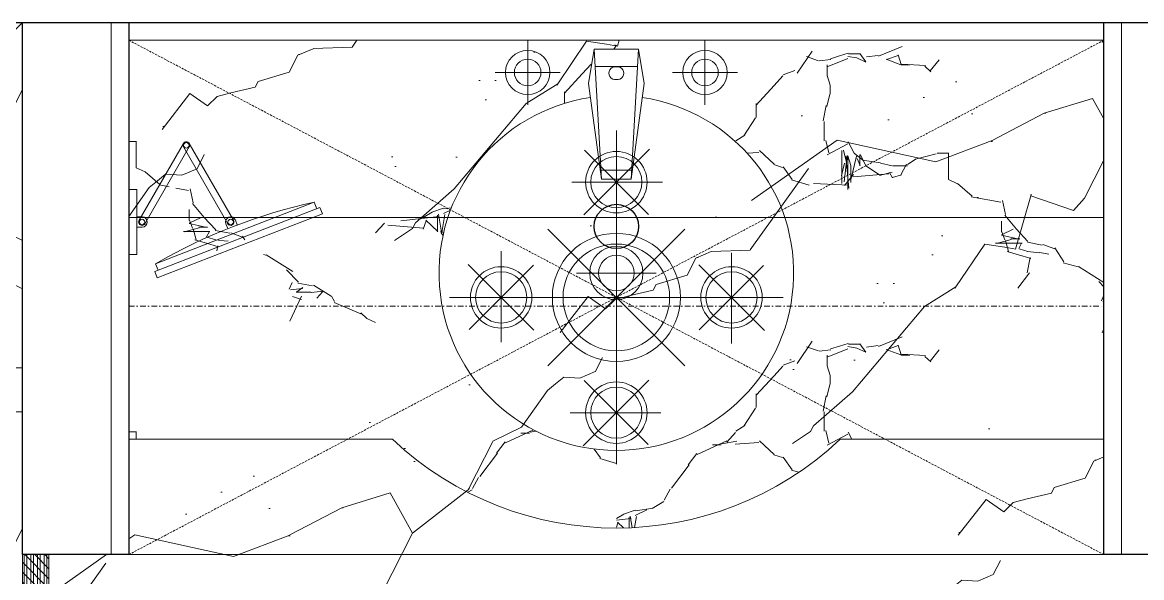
# Model space of a CAD drawing. Header units: millimetres. Extents: x 3162 to 221128, y -144913 to 11496.
# Drawn here: x 19146 to 20409, y -30522 to -29896 of the extents above; entities that cross this region are included whole.
import ezdxf

# ---------------------------------------------------------------- set-up
doc = ezdxf.new("R2010")
doc.units = ezdxf.units.MM
doc.header["$LTSCALE"] = 10
doc.linetypes.add('DASHDOT2', pattern=[12.7, 6.35, -3.175, 0, -3.175])
doc.linetypes.add('DASHED2', pattern=[0.375, 0.25, -0.125])
for name, color, linetype, lineweight in [('FC-Material【地坪分割线】', 138, 'Continuous', 0), ('FF-Complete【墙体完成线】', 6, 'Continuous', 0), ('FF-FIXT【洁具】', 31, 'Continuous', 0), ('RC-Lamplight【灯带】', 205, 'DASHDOT2', 0), ('RC-Lamps【天花灯具】', 2, 'Continuous', 0), ('RC-Modelling【天花造型】', 30, 'Continuous', 0)]:
    doc.layers.add(name, color=color, linetype=linetype, lineweight=lineweight)
for name, color, linetype in [('SYMBOL【符号】', 136, 'Continuous'), ('WALL_NEW【新建墙体】', 4, 'Continuous'), ('WALL【墙体】', 7, 'Continuous')]:
    doc.layers.add(name, color=color, linetype=linetype)

# ---------------------------------------------------------------- blocks, each defined once
blk = doc.blocks.new('洗手台40')
at = {"color": 8}
for p, q in [((194.8, 336.5), (194.8, 263.5)), ((231.3, 300), (158.3, 300)), ((-31.3, 245.1), (-31.3, 154.9)), ((182.2, 231.4), (74.6, 216.7)), ((221.1, 225), (182.2, 231.4)), ((221.1, 225), (74.6, 216.7)), ((74.6, 216.7), (74.6, 200)), ((84.7, 217.2), (84.7, 200)), ((201.4, 223.9), (201.4, 200)), ((221.1, 225), (221.1, 200)), ((13.8, 200), (-76.3, 200)), ((74.6, 183.3), (74.6, 200)), ((84.7, 182.8), (84.7, 200)), ((201.4, 176.1), (201.4, 200)), ((221.1, 175), (221.1, 200)), ((221.1, 175), (74.6, 183.3)), ((182.2, 168.6), (74.6, 183.3)), ((221.1, 175), (182.2, 168.6)), ((194.8, 136.5), (194.8, 63.5)), ((231.3, 100), (158.3, 100))]:
    blk.add_line(p, q, dxfattribs=at)
for centre, radius in [((194.8, 300), 25), ((194.8, 300), 15), ((-31.3, 200), 30), ((-31.3, 200), 20), ((194.8, 100), 25), ((194.8, 100), 15)]:
    blk.add_circle(centre, radius, dxfattribs=at)
blk.add_arc((-31.3, 200), 200, 8.4238, 351.5762)
for centre, start, end in [((194, 201.2), 350.5252, 189.4748), ((194, 198.8), 170.5252, 9.4748)]:
    blk.add_arc(centre, 7.19, start, end, dxfattribs=at)
blk = doc.blocks.new('刮须镜平面')
at = {"color": 0, "ltscale": 0.4}
for p, q in [((-118.2, 1.9), (-68.3, 88.4)), ((-11.7, 1.9), (-61.6, 88.4)), ((-61.6, 84.6), (-111.6, -1.9)), ((-68.3, 84.6), (-18.3, -1.9)), ((-9.2, 36.5), (0, 36.5)), ((-9.2, -36.5), (-9.2, 36.5)), ((0, 36.5), (0, -36.5)), ((-218.4, 9.3), (-215.7, 16.4)), ((-215.7, 16.4), (-29.4, -55.8)), ((-212.1, 15), (-209.3, 22.2)), ((-209.3, 22.2), (-30.2, -47.3)), ((-32.2, -63), (-218.4, 9.3)), ((-122.3, -3.3), (-120.3, 2.1)), ((-9.2, 5.8), (-15, 5.8)), ((-111.6, -7.5), (-109.5, -2.1)), ((-9.2, -5.8), (-15, -5.8)), ((0, -36.5), (-9.2, -36.5)), ((-33, -54.4), (-30.2, -47.3)), ((-29.4, -55.8), (-32.2, -63))]:
    blk.add_line(p, q, dxfattribs=at)
for centre in [(-64.9, 86.5), (-114.9, 0), (-15, 0)]:
    blk.add_circle(centre, 3.07, dxfattribs=at)
for centre, radius, start, end in [((-64.9, 86.5), 3.84, 30, 210), ((-64.9, 86.5), 3.84, 330, 150), ((-335.4, -568.2), 603.7, 59.6373, 77.9472), ((-114.9, 0), 5.76, 338.7922, 158.7922), ((-114.9, 0), 3.84, 150, 330), ((-15, 0), 5.76, 90, 270), ((-15, 0), 3.84, 210, 30)]:
    blk.add_arc(centre, radius, start, end, dxfattribs=at)
blk = doc.blocks.new('大吊灯')
at = {"color": 8}
for p, q in [((0, 376.2), (0, -376.2)), ((74.5, 334.4), (-73.6, 186.3)), ((72.9, 187), (-72, 331.9)), ((104.1, 259.9), (-100.7, 259.9)), ((154.2, -154.2), (-154.2, 154.2)), ((154.2, 154.2), (-154.2, -154.2)), ((-259.9, 104.1), (-259.9, -100.7)), ((259.9, -104.1), (259.9, 100.7)), ((-334.4, 74.5), (-186.3, -73.6)), ((-187, 72.9), (-331.9, -72)), ((334.4, -74.5), (186.3, 73.6)), ((187, -72.9), (331.9, 72)), ((-376.2, 0), (376.2, 0)), ((-74.5, -334.4), (73.6, -186.3)), ((-72.9, -187), (72, -331.9)), ((-104.1, -259.9), (100.7, -259.9))]:
    blk.add_line(p, q, dxfattribs=at)
for centre, major_axis, start_param, end_param in [((0, 259.9), (0, 69.3), -1.570342718129233, 4.712842589050354), ((0, 0), (0, 144.4), 4.712226, 10.995411), ((-259.9, 0), (0, 69.3), 4.712260247178278, 10.99544555435786), ((259.9, 0), (0, 69.3), 4.711943, 10.995128), ((0, -259.9), (0, 69.3), -1.570342718129233, 4.712842589050354)]:
    blk.add_ellipse(centre, major_axis=major_axis, ratio=1, start_param=start_param, end_param=end_param)
for centre, major_axis, start_param, end_param in [((0, 259.9), (0.1, 57.8), -1.569728, 4.713457), ((0, 0), (0, 120.3), -1.570528, 4.712657), ((-259.9, 0), (0, 57.8), 4.711804, 10.994989), ((259.9, 0), (0, 57.8), 4.712315, 10.9955), ((0, -259.9), (0.1, 57.8), -1.569728, 4.713457)]:
    blk.add_ellipse(centre, major_axis=major_axis, ratio=1, start_param=start_param, end_param=end_param, dxfattribs=at)

msp = doc.modelspace()

# ---------------------------------------------------------------- hatches: boundary and pattern name
at = {"layer": 'FC-Material【地坪分割线】'}
h = msp.add_hatch(dxfattribs=at)
h.set_pattern_fill('墙纸2', color=8, scale=123.7437, pattern_type=2)
h.set_pattern_definition([(0, (-365988.53, 61730.3), (494.9748, 494.9748), [123.7437, -371.2311]), (0, (-365988.53, 61779.8), (494.9748, 494.9748), [123.7437, -371.2311]), (90, (-365691.55, 61829.3), (-494.9748, 494.9748), [123.7437, -371.2311]), (90, (-365642.05, 61829.3), (-494.9748, 494.9748), [123.7437, -371.2311]), (45, (-365617.3, 61779.8), (5e-14, 494.97565), [123.7437, -576.2556]), (45, (-365582.65, 61745.15), (5e-14, 494.97565), [123.7437, -576.2556]), (135, (-365741.04, 62002.54), (-494.97565, 5e-14), [123.7437, -576.2556]), (135, (-365706.4, 62037.2), (-494.97565, 5e-14), [123.7437, -576.2556]), (26.56505, (-365617.3, 62002.54), (494.9748, 0.00088), [123.7437, -983.0536]), (26.56505, (-365597.5, 61958), (494.9748, 0.00088), [123.7437, -983.0536]), (26.56505, (-365815.3, 62200.53), (494.9748, 0.00088), [123.7437, -983.0536]), (26.56505, (-365795.5, 62155.98), (494.9748, 0.00088), [123.7437, -983.0536]), (63.43495, (-365864.79, 61854.05), (0.00088, 494.9748), [123.7437, -983.0536]), (63.43495, (-365820.24, 61829.3), (0.00088, 494.9748), [123.7437, -983.0536]), (63.43495, (-365919.23, 62027.29), (0.00088, 494.9748), [123.7437, -983.0536]), (63.43495, (-365963.78, 62052.04), (0.00088, 494.9748), [123.7437, -983.0536]), (116.56505, (-365548, 62071.84), (-0.00088, 494.9748), [123.7437, -983.0536]), (116.56505, (-365592.55, 62052.04), (-0.00088, 494.9748), [123.7437, -983.0536]), (153.43495, (-365914.28, 61854.05), (-494.9748, 0.00089), [123.7437, -983.0536]), (153.43495, (-365894.49, 61898.6), (-494.9748, 0.00089), [123.7437, -983.0536])])
h.paths.add_polyline_path([(19146.2, -33645.8), (19146.2, -33305.7), (19146.2, -32105.7), (19146.2, -31645.7), (19146.2, -30495.8), (19146.2, -29895.8), (14946.2, -29895.8), (14946.2, -33645.8)])
h = msp.add_hatch(dxfattribs=at)
h.set_pattern_fill('大理石', color=8, scale=80, angle=333, style=0, pattern_type=2)
h.set_pattern_definition([(14.987, (19576.58, -31785.07), (1241.3514, 215.9785), [16.144, -3374.17]), (41.1986, (19351.3, -31698.57), (1135.501, 1118.3906), [58.16, -4013.025]), (33.9454, (19327.53, -31718.78), (792.284, 444.7898), [24.71, -5164.29]), (63, (19348.03, -31705), (449.07, -228.81), [7.2, -748.8]), (44.565, (19565.77, -31795.72), (343.217, 673.6), [15.18, -1578.61]), (144.4692, (19565.77, -31795.72), (-449.0673, 228.8112), [24.27, -5072.116]), (52.2157, (19514.58, -31822.17), (1821.9346, 2465.5925), [51.306, -5335.84]), (35.133, (19281.312, -31444.726), (3512.35322, 2452.75984), [118.095, -24681.828]), (333, (19338.1, -31349.26), (343.22, 673.6), [0, -504]), (37.9831, (19691.323, -31374.85), (1927.785, 1563.18036), [79.454, -8263.23]), (54.4391, (19728.882, -31729.34), (3987.08591, 5604.78592), [112.857, -23587.202]), (55.875, (19511.88, -31542.004), (2165.15134, 3139.19346), [58.048, -12132.085]), (49.7595, (19395.06, -31660.258), (1478.71774, 1791.99157), [125.743, -13077.228]), (333, (19325.2, -31624.26), (343.22, 673.6), [0, -504]), (333, (19328.8, -31635.15), (343.22, 673.6), [0, -504]), (333, (19397.64, -31624.8), (343.22, 673.6), [0, -504]), (333, (19423.6, -31538.16), (343.22, 673.6), [0, -504]), (32.0362, (19476.29, -31564.274), (792.2841, 444.78976), [41.983, -8774.416]), (333, (19511.2, -31543.2), (343.22, 673.6), [0, -504]), (333, (19441.7, -31538.3), (343.22, 673.6), [0, -504]), (333, (19485.4, -31506.1), (343.22, 673.6), [0, -504]), (333, (19430.7, -31559.9), (343.22, 673.6), [0, -504]), (23.1944, (19667.63, -31738.53), (792.284, 444.7897), [18.745, -3917.62]), (63, (19657.83, -31757.8), (449.07, -228.81), [21.6, -734.4]), (16.6678, (19622.86, -31768.25), (2033.6355, 660.7682), [36.497, -7627.784]), (63, (19619.6, -31774.66), (449.07, -228.81), [7.2, -748.8]), (12.8056, (19592.176, -31780.895), (1241.3514, 215.9785), [28.117, -5876.43]), (333, (19549.2, -31702), (343.22, 673.6), [0, -504]), (333, (19669.3, -31737.6), (343.22, 673.6), [0, -504]), (333, (19669.3, -31737.6), (343.22, 673.6), [0, -504]), (2.3578, (19684.86, -31731.15), (1690.4187, -12.8327), [44.06, -4582.047]), (333, (19690.5, -31692.3), (343.22, 673.6), [0, -504]), (119.31, (19691.32, -31374.85), (-554.9178, 1131.2233), [51.92, -5399.674]), (341.1301, (19596.377, -31439.604), (4833.88966, -1614.51117), [50.912, -10640.542]), (20.8624, (19489.334, -31401.224), (2825.9196, 1105.55794), [67.967, -14205.113]), (347.6209, (19377.892, -31376.765), (3037.62054, -699.2663), [114.095, -11865.847]), (333, (19435.84, -31353.65), (343.22, 673.6), [0, -504]), (351.435, (19544.44, -31493.95), (2139.486, -241.644), [22.77, -4758.595]), (349.699, (19566.96, -31497.34), (449.067, -228.811), [12.53, -2618.43]), (74.0937, (19579.285, -31499.582), (1504.3831, 5172.8289), [62.365, -13034.362]), (333, (19536.6, -31441.3), (343.22, 673.6), [0, -504]), (333, (19596.8, -31438.2), (343.22, 673.6), [0, -504]), (333, (19496.44, -31484.4), (343.22, 673.6), [0, -504]), (333, (19512.2, -31310.8), (343.22, 673.6), [0, -504]), (333, (19475.86, -31328.6), (343.22, 673.6), [0, -504]), (17.1449, (19611.575, -31346.34), (2033.6355, 660.76822), [56.858, -11883.262]), (27.5829, (19552.845, -31377.02), (792.2841, 444.78971), [66.261, -13848.61]), (333, (19612.4, -31346.2), (343.22, 673.6), [0, -504]), (333, (19530.04, -31347.15), (343.22, 673.6), [0, -504]), (333, (19612.4, -31346.2), (343.22, 673.6), [0, -504]), (333, (19552.4, -31378.1), (343.22, 673.6), [0, -504]), (48.0686, (19644.55, -31456.07), (1478.7177, 1791.9916), [18.63, -3893.463]), (63, (19657, -31442.2), (449.07, -228.81), [75.6, -680.4]), (23.1944, (19879.95, -31200.25), (792.284, 444.7897), [18.745, -3917.62]), (333, (19682.6, -31279.6), (343.22, 673.6), [0, -504]), (333, (19693.4, -31294.1), (343.22, 673.6), [0, -504]), (333, (19643, -31250.3), (343.22, 673.6), [0, -504]), (333, (19755.6, -31207.75), (343.22, 673.6), [0, -504]), (26.13, (19781.73, -31271.423), (792.2841, 444.7897), [36, -7524]), (63, (19753.95, -31325.95), (449.07, -228.81), [61.2, -694.8]), (333, (19754.6, -31324.9), (343.22, 673.6), [0, -504]), (356.1986, (19861.71, -31199.04), (1690.4187, -12.8327), [18.28, -3820.07]), (39.0375, (19852.53, -31206.49), (1135.501, 1118.391), [11.82, -2470.09]), (39.0375, (19843.35, -31213.93), (1135.501, 1118.391), [11.82, -2470.09]), (54.8699, (19814.053, -31255.568), (2165.1514, 3139.19345), [50.912, -10640.542]), (63, (19897.2, -31192.87), (449.07, -228.81), [18, -738]), (333, (19859.3, -31145.3), (343.22, 673.6), [0, -504])])
h.paths.add_polyline_path([(21246.2, -30545.7), (21246.2, -30445.8), (20486.2, -30445.8), (20486.2, -30495.8), (20366.2, -30495.8), (20366.2, -29915.8), (19266.2, -29915.8), (19266.2, -30495.8), (19176.2, -30495.8), (19176.2, -31645.7), (19396.2, -31645.7), (20198.3, -31645.7), (21246.2, -31645.7), (21246.2, -31445.7)])
h.paths.add_polyline_path([(19791.2, -30125.8, -1), (19841.2, -30125.8, -1)], flags=16)
h.paths.add_polyline_path([(20237.7, -31200.8), (20637.1, -31200.8), (20637.1, -31091.2), (20237.7, -31091.2)], flags=24)
h.paths.add_polyline_path([(19816.4, -31606.9), (20180.6, -31606.9), (20180.6, -31497.2), (19816.4, -31497.2)], flags=24)
h.paths.add_polyline_path([(20222.3, -31795.7), (19296.2, -31795.7), (19296.2, -33615.8), (20222.3, -33615.8)])
edge = h.paths.add_edge_path(flags=16)
edge.add_arc((19795.8, -33215.8), 55, -180, 0, ccw=False)
edge.add_arc((19795.8, -33215.8), 55, 0, 180, ccw=False)
h.paths.add_polyline_path([(19821.3, -32600.2), (20185.5, -32600.2), (20185.5, -32490.5), (19821.3, -32490.5)], flags=16)
h.paths.add_polyline_path([(21346.2, -31915.7), (20490.1, -31915.7), (20490.1, -33345.8), (20996.2, -33345.8), (20996.2, -32895.8), (21346.2, -32895.8)])
h.paths.add_polyline_path([(20304.2, -32835.2), (20668.4, -32835.2), (20668.4, -32725.5), (20304.2, -32725.5)])
h.paths.add_polyline_path([(20690.2, -32600.2), (21054.4, -32600.2), (21054.4, -32490.5), (20690.2, -32490.5)], flags=16)
h.paths.add_polyline_path([(20773.4, -32867.9), (20773.4, -32968.4), (20882.7, -32968.4), (20882.7, -32867.9)], flags=16)
h = msp.add_hatch(dxfattribs=at)
h.set_pattern_fill('胶合板', color=8, scale=0.03, angle=90, pattern_type=2)
h.set_pattern_definition([(135, (19295.478, -31725.7164), (-5.64271, -5.64271), []), (90, (19298.208, -31725.7164), (-7.5, 5e-16), []), (90, (19293.708, -31725.7164), (-7.5, 5e-16), [])])
h.paths.add_polyline_path([(19176.2, -31645.7), (19176.2, -30495.8), (19146.2, -30495.8), (19146.2, -31645.7)])
at = {"layer": 'FF-FIXT【洁具】'}
h = msp.add_hatch(dxfattribs=at)
h.set_pattern_fill('AA大理石深SC800', color=8, scale=700, pattern_type=2)
h.set_pattern_definition([(177.769103, (2569957.35, -1701896.014), (-700.00002183, -2.69e-05), [40.03034, -8366.3405]), (28.1136392, (2569937.35, -1701858.616), (700.0000028, 327.23196765), [26.45461, -5529.00824]), (76.6298055, (2569937.35, -1701805.636), (-1.05e-05, 327.2319275), [14.41496, -3012.71901]), (106.992819, (2569940.68, -1701782.26), (6.7e-06, 327.2319222), [11.40566, -2383.78875]), (21.8355897, (2569937.35, -1701758.89), (699.99999517, 327.2319006), [25.13679, -5253.58526]), (17.3096175, (2569940.68, -1701752.66), (700.0000145, 327.231969), [10.47438, -2189.14444]), (162.690382, (2569917.35, -1701894.46), (-700.0000325, 327.231908), [20.94876, -2178.67006]), (125.490837, (2569897.35, -1701888.22), (-4.3e-05, 327.231901), [17.22434, -1188.48149]), (162.690382, (2569887.35, -1701874.2), (-700.0000325, 327.231908), [10.47438, -2189.14444]), (136.925518, (2569877.35, -1701871.08), (-2e-05, 327.23191), [22.8165, -935.47517]), (3.3442344, (2569834.018, -1701857.058), (700.000013, 4.667e-05), [26.71214, -5582.84048]), (10.5914065, (2569817.35, -1701860.174), (1400.000031, 327.2319727), [16.95554, -3543.70772]), (0, (2569807.35, -1701860.17), (700, 327.23194), [10, -689.99994]), (103.370194, (2569937.35, -1701858.616), (-5.48e-05, 327.2319113), [14.41489, -3012.71901]), (90, (2569934, -1701844.6), (700, -4e-14), [10.90773, -316.32419]), (90, (2569934, -1701833.7), (700, -4e-14), [10.90773, -316.32419]), (78.995121, (2569934.02, -1701822.776), (-2.72e-05, 327.2319559), [17.46185, -3649.52189]), (90, (2569937.35, -1701771.35), (700, -4e-14), [12.46598, -314.76592]), (6.6658365, (2569927.35, -1701754.21), (699.9999705, 1.27e-05), [13.42411, -2805.63262]), (160.679045, (2569927.35, -1701754.21), (-699.9999937, 327.231933), [14.12908, -2952.97835]), (47.485996, (2569644.02, -1701959.9), (700.0000005, 654.4639248), [14.79793, -3092.76646]), (6.1571803, (2569654.018, -1701948.995), (2800.00001973, 327.23192843), [43.58473, -9109.2134]), (31.9352432, (2569697.35, -1701944.32), (699.9999716, 327.2319319), [11.78345, -2462.74511]), (19.3209546, (2569707.35, -1701938.09), (699.999996, 327.2319281), [14.12908, -2952.97835]), (8.8568723, (2569720.68, -1701933.41), (699.9999635, 5.46e-05), [20.24134, -2105.10111]), (30.29957, (2569740.684, -1701930.295), (700.0000166, 327.2319738), [15.44284, -3227.55244]), (61.8626245, (2569754.02, -1701922.5), (-3.7e-05, 327.231936), [14.13664, -1470.21231]), (52.9473395, (2569760.684, -1701910.038), (700.00000455, 981.6958246), [33.192334, -6937.19747]), (51.263996, (2569780.684, -1701883.55), (699.999997, 981.6958529), [15.98128, -3340.08304]), (25.054876, (2569790.68, -1701871.08), (700, -3e-06), [36.79571, -735.91427]), (47.485996, (2569824.02, -1701855.5), (700.0000005, 654.4639248), [14.79793, -3092.76646]), (31.9352432, (2569834.02, -1701844.59), (699.9999716, 327.2319319), [11.78345, -2462.74511]), (56.6470201, (2569844.018, -1701838.36), (700.0000012, 981.6958188), [24.25143, -5068.55181]), (90, (2569857.35, -1701818.1), (700, -4e-14), [15.582476, -311.64945]), (47.485996, (2569857.35, -1701802.52), (700.0000005, 654.4639248), [29.59586, -3077.96853]), (47.485996, (2569877.35, -1701780.704), (700.0000005, 654.4639248), [14.79793, -3092.76646]), (19.3209546, (2569887.35, -1701769.796), (699.999996, 327.2319281), [14.12908, -2952.97835]), (56.2378233, (2569900.684, -1701765.12), (699.99996254, 981.69585345), [29.98968, -6267.84088]), (25.054876, (2569720.68, -1701939.64), (700, -3e-06), [14.71827, -757.99171]), (80.6556929, (2569717.35, -1701959.9), (2.62e-05, 327.2319152), [20.52967, -4290.69354]), (160.679045, (2569730.684, -1701964.58), (-699.9999937, 327.231933), [14.12908, -2952.97835]), (148.064756, (2569740.68, -1701970.81), (-699.999967, 327.2319416), [11.78345, -2462.74511]), (115.424913, (2569747.35, -1701984.834), (-700.000029, 1636.1597197), [15.52817, -3245.38277]), (103.370194, (2569750.684, -1701998.86), (-5.48e-05, 327.2319113), [14.41489, -3012.71901]), (144.961427, (2569757.35, -1702003.53), (-700.0000265, 654.4638884), [8.14233, -1701.74844]), (173.334163, (2569770.684, -1702005.09), (-699.9999705, 1.88e-05), [13.42411, -2805.63262]), (158.418473, (2569814.018, -1702022.232), (-4199.99999472, 1636.15974199), [46.60026, -9739.4493]), (78.995121, (2569727.35, -1702020.674), (-2.72e-05, 327.2319559), [17.46185, -3649.52189]), (4.4550498, (2569730.684, -1702003.533), (700.0000104, 4.37e-05), [20.0606, -4192.66778]), (154.945124, (2569750.68, -1702001.97), (-700, -9e-07), [7.35917, -765.35081]), (132.514004, (2569744.02, -1701998.86), (-699.9999993, 654.463926), [14.79793, -3092.76646]), (90, (2569734, -1701987.95), (700, -4e-14), [9.34949, -317.88246]), (142.076999, (2569734.02, -1701978.6), (-700.0000235, 654.463844), [12.67686, -2649.46857]), (125.490837, (2569724.02, -1701970.81), (-4.3e-05, 327.231901), [11.48294, -1194.22296]), (99.344307, (2569717.35, -1701961.46), (-2.57e-05, 327.2319152), [20.5296, -4290.69354]), (90, (2569714, -1701959.9), (700, -4e-14), [18.69897, -308.53291]), (136.925518, (2569714.02, -1701959.9), (-2e-05, 327.23191), [18.2532, -940.03847]), (70.3775316, (2569697.35, -1701956.79), (1.97e-05, 327.231914), [9.92593, -2074.51804]), (175.54495, (2569697.35, -1701956.786), (-700.0000158, -2.36e-05), [40.1212, -4172.60718]), (148.064756, (2570294.02, -1702033.14), (-699.999967, 327.2319416), [23.56697, -2450.96166]), (35.0385725, (2570254.02, -1702028.47), (700.000032, 654.463882), [8.14233, -1701.74844]), (6.6658365, (2570270.684, -1702028.465), (699.9999705, 1.27e-05), [13.42411, -2805.63262]), (162.690382, (2570260.68, -1702036.26), (-700.0000325, 327.231908), [10.47438, -2189.14444]), (64.5750864, (2570247.35, -1702064.305), (699.9999829, 1636.1597424), [31.05627, -3229.8546]), (0, (2570254.02, -1702028.47), (700, 327.23194), [16.666664, -683.33328]), (118.137375, (2570297.35, -1702039.37), (-2.2e-05, 327.231903), [7.06832, -1477.28063]), (157.435521, (2570327.35, -1702051.84), (-699.9999875, 327.23189523), [32.48693, -6789.76837]), (136.925518, (2570334.02, -1702058.07), (-2e-05, 327.23191), [9.1266, -949.16507]), (154.945124, (2570344.02, -1702062.75), (-700, -9e-07), [11.03872, -761.67126]), (49.4476465, (2570277.35, -1702034.7), (700.0000126, 981.6957893), [10.25416, -2143.11958]), (51.263996, (2570054.02, -1701766.68), (699.999997, 981.6958529), [15.98128, -3340.08304]), (136.925518, (2570054.02, -1701766.68), (-2e-05, 327.23191), [9.1266, -949.16507]), (176.655765, (2570047.35, -1701760.447), (-700.00001707, -1.59e-05), [26.71214, -5582.84048]), (106.992819, (2570020.68, -1701758.89), (6.7e-06, 327.2319222), [11.40566, -2383.78875]), (19.3209546, (2570004.02, -1701752.655), (699.999996, 327.2319281), [14.12908, -2952.97835]), (159.49524, (2570020.684, -1701758.89), (-700.0000066, 327.2319549), [17.79407, -3718.95475]), (180, (2570030.7, -1701758.9), (-700, 327.23194), [10, -689.99994]), (22.2465213, (2569994.018, -1701747.98), (700.0000198, 327.23192524), [28.8113, -6021.55701]), (6.6658365, (2569980.684, -1701749.54), (699.9999705, 1.27e-05), [13.42411, -2805.63262]), (52.1215557, (2570150.684, -1702011.324), (700.0000225, 981.6958277), [21.71596, -4538.63158]), (78.995121, (2570164.02, -1701994.184), (-2.72e-05, 327.2319559), [17.46185, -3649.52189]), (162.690382, (2570167.35, -1701977.04), (-700.0000325, 327.231908), [10.47438, -2189.14444]), (164.332014, (2570157.35, -1701973.926), (-1399.9999669, 327.2319563), [17.30988, -3617.75911]), (104.970339, (2570140.684, -1701969.25), (-3.98e-05, 327.2319457), [12.90394, -2696.92402]), (109.622468, (2570137.35, -1701956.79), (-1.74e-05, 327.231914), [9.92593, -2074.51804]), (90, (2570134, -1701947.44), (700, -4e-14), [12.46598, -314.76592]), (25.054876, (2570134.02, -1701950.55), (700, -3e-06), [14.71827, -757.99171]), (166.844039, (2570154.02, -1701955.23), (-699.999993, 327.2319035), [20.53905, -1417.1955]), (0, (2570144.02, -1701955.23), (700, 327.23194), [10, -689.99994]), (15.667986, (2570127.35, -1701959.9), (1399.9999669, 327.2319563), [17.30988, -3617.75911]), (180, (2570144.02, -1701959.9), (-700, 327.23194), [16.666664, -683.33328]), (180, (2570157.35, -1701959.9), (-700, 327.23194), [13.333334, -686.66661]), (61.8626245, (2570154.02, -1701966.14), (-3.7e-05, 327.231936), [7.06832, -1477.28063]), (162.690382, (2570164.02, -1701969.25), (-700.0000325, 327.231908), [10.47438, -2189.14444]), (173.334163, (2570177.35, -1701970.81), (-699.9999705, 1.88e-05), [13.42411, -2805.63262]), (171.143127, (2570187.35, -1701972.37), (-699.9999743, -6e-06), [10.12067, -2115.22178]), (13.15596, (2569997.35, -1701883.55), (699.999983, 327.2319595), [13.6927, -1424.04185]), (146.796701, (2569997.35, -1701883.55), (-1400.0000003, 981.6958516), [19.91878, -4163.01753]), (118.137375, (2569980.68, -1701872.64), (-2.2e-05, 327.231903), [14.13664, -1470.21231]), (90, (2569974, -1701872.64), (700, -4e-14), [12.46598, -314.76592]), (113.162745, (2569974.02, -1701872.64), (-3.44e-05, 327.2319177), [8.47434, -1771.13755]), (75.873987, (2569964.018, -1701891.34), (699.99999423, 2945.08749146), [27.31624, -5709.08807]), (90, (2569964, -1701891.34), (700, -4e-14), [18.69897, -308.53291]), (106.992819, (2569964.02, -1701872.64), (6.7e-06, 327.2319222), [11.40566, -2383.78875]), (90, (2569960.7, -1701899.1), (700, -4e-14), [37.397934, -289.83395]), (95.3136086, (2569960.684, -1701899.13), (-1.335e-05, 327.2319124), [35.99435, -7522.8223]), (83.5762835, (2569954.018, -1701892.898), (3.255e-05, 327.23196893), [29.79375, -6226.89452]), (90, (2569954, -1701892.9), (700, -4e-14), [9.34949, -317.88246]), (76.6298055, (2569954.02, -1701883.55), (-1.05e-05, 327.2319275), [14.41496, -3012.71901]), (103.370194, (2569957.35, -1701869.524), (-5.48e-05, 327.2319113), [14.41489, -3012.71901]), (90, (2569954, -1701882), (700, -4e-14), [26.490205, -300.7417]), (133.553349, (2570257.35, -1702017.56), (-700.0000129, 654.4639115), [19.35087, -4044.33463]), (169.408593, (2570274.02, -1702020.674), (-1400.000041, 327.2319161), [16.95554, -3543.70772]), (6.6658365, (2570247.35, -1702025.35), (699.9999705, 1.27e-05), [13.42411, -2805.63262]), (66.837255, (2570247.35, -1702025.35), (-2.94e-05, 327.231945), [8.47434, -1771.13755]), (148.064756, (2570250.68, -1702005.09), (-699.999967, 327.2319416), [35.35042, -2439.17821]), (164.332014, (2570220.684, -1701986.39), (-1399.9999669, 327.2319563), [17.30988, -3617.75911]), (122.690182, (2570204.02, -1701981.72), (-699.9999866, 981.6958593), [18.51521, -3869.68155]), (160.679045, (2570194.02, -1701966.135), (-699.9999937, 327.231933), [14.12908, -2952.97835]), (169.408593, (2570180.684, -1701961.46), (-1400.000041, 327.2319161), [16.95554, -3543.70772]), (133.553349, (2570164.02, -1701958.344), (-700.0000129, 654.4639115), [19.35087, -4044.33463]), (130.552353, (2570150.68, -1701944.32), (-700.000004, 981.6957954), [20.50832, -2132.86542]), (102.074477, (2570137.35, -1701928.74), (-2.5e-05, 327.2319044), [15.93501, -3330.41737]), (169.408593, (2570134.02, -1701913.155), (-1400.000041, 327.2319161), [33.91108, -3526.75218]), (139.920946, (2570100.684, -1701906.92), (-700.0000024, 654.46388085), [21.78204, -4552.44356]), (154.945124, (2570084.02, -1701892.9), (-700, -9e-07), [11.03872, -761.67126]), (90, (2570074, -1701888.2), (700, -4e-14), [29.606696, -297.62523]), (0, (2570060.7, -1701858.6), (700, 327.23194), [13.333334, -686.66661]), (14.9560981, (2570037.35, -1701864.85), (1399.9999853, 327.2319453), [24.15147, -5047.66192]), (31.9352432, (2570027.35, -1701871.08), (699.9999716, 327.2319319), [11.78345, -2462.74511]), (61.8626245, (2570020.68, -1701883.55), (-3.7e-05, 327.231936), [14.13664, -1470.21231]), (17.3096175, (2570010.68, -1701886.66), (700.0000145, 327.231969), [10.47438, -2189.14444]), (118.137375, (2570010.68, -1701886.66), (-2.2e-05, 327.231903), [7.06832, -1477.28063]), (4.4550498, (2569967.35, -1701883.55), (700.0000104, 4.37e-05), [40.1212, -4172.60718]), (51.263996, (2569957.35, -1701896.014), (699.999997, 981.6958529), [15.98128, -3340.08304]), (0, (2570010.7, -1701872.64), (700, 327.23194), [16.666664, -683.33328]), (166.844039, (2570010.68, -1701872.64), (-699.999993, 327.2319035), [13.6927, -1424.04185]), (171.143127, (2569997.35, -1701869.52), (-699.9999743, -6e-06), [20.24134, -2105.10111]), (142.076999, (2569977.35, -1701866.41), (-700.0000235, 654.463844), [12.67686, -2649.46857]), (118.137375, (2569967.35, -1701858.62), (-2.2e-05, 327.231903), [14.13664, -1470.21231]), (90, (2569940.7, -1701791.6), (700, -4e-14), [9.34949, -317.88246]), (171.143127, (2569970.68, -1701751.1), (-699.9999743, -6e-06), [10.12067, -2115.22178]), (154.945124, (2569980.68, -1701755.77), (-700, -9e-07), [11.03872, -761.67126]), (125.490837, (2569980.68, -1701755.77), (-4.3e-05, 327.231901), [11.48294, -1194.22296]), (0, (2569960.7, -1701746.42), (700, 327.23194), [13.333334, -686.66661]), (17.3096175, (2569950.68, -1701749.54), (700.0000145, 327.231969), [10.47438, -2189.14444])])
h.paths.add_polyline_path([(19786.9, -29980.5), (19784.8, -29964.8), (19791.2, -29925.9), (19816.2, -29925.9), (19816.2, -29915.8), (19716.2, -29915.8), (19716.2, -29927.3, -0.414214), (19741.2, -29952.3, -1), (19691.2, -29952.3, -0.414214), (19716.2, -29927.3), (19716.2, -29915.8), (19266.2, -29915.8), (19266.2, -30104.3), (19275.4, -30104.3), (19275.4, -30135), (19280.1, -30135), (19328.5, -30052.7, -0.57735), (19333.8, -30052.7), (19384.4, -30138.8), (19335.6, -30054.2), (19286.7, -30139, -0.510568), (19281.2, -30146.5), (19275.4, -30146.5), (19275.4, -30177.3), (19266.2, -30177.3), (19266.2, -30365.8), (19563.7, -30365.8, 0.19081), (19816.2, -30465.8), (19816.2, -30378.3, -0.929064)])
h.paths.add_polyline_path([(19484.6, -30131.5), (19298.4, -30203.8), (19295.6, -30196.6), (19299.2, -30195.2), (19296.4, -30188), (19296.4, -30188, -0.037577), (19377.8, -30148.2), (19378.2, -30141.9, -1), (19384, -30139.6), (19388.5, -30144.1, -0.03758), (19475.5, -30118.6), (19478.3, -30125.7), (19481.9, -30124.3)], flags=16)
h = msp.add_hatch(dxfattribs=at)
h.set_pattern_fill('AA大理石深SC800', color=8, scale=700, pattern_type=2)
h.set_pattern_definition([(177.769103, (2589773.56, -1732341.775), (-700.00002183, -2.69e-05), [40.03034, -8366.3405]), (28.1136392, (2589753.56, -1732304.377), (700.0000028, 327.23196765), [26.45461, -5529.00824]), (76.6298055, (2589753.56, -1732251.4), (-1.05e-05, 327.2319275), [14.41496, -3012.71901]), (106.992819, (2589756.89, -1732228.02), (6.7e-06, 327.2319222), [11.40566, -2383.78875]), (21.8355897, (2589753.56, -1732204.65), (699.99999517, 327.2319006), [25.13679, -5253.58526]), (17.3096175, (2589756.89, -1732198.42), (700.0000145, 327.231969), [10.47438, -2189.14444]), (162.690382, (2589733.56, -1732340.22), (-700.0000325, 327.231908), [20.94876, -2178.67006]), (125.490837, (2589713.56, -1732333.98), (-4.3e-05, 327.231901), [17.22434, -1188.48149]), (162.690382, (2589703.56, -1732319.96), (-700.0000325, 327.231908), [10.47438, -2189.14444]), (136.925518, (2589693.56, -1732316.84), (-2e-05, 327.23191), [22.8165, -935.47517]), (3.3442344, (2589650.226, -1732302.82), (700.000013, 4.667e-05), [26.71214, -5582.84048]), (10.5914065, (2589633.56, -1732305.936), (1400.000031, 327.2319727), [16.95554, -3543.70772]), (0, (2589623.56, -1732305.94), (700, 327.23194), [10, -689.99994]), (103.370194, (2589753.56, -1732304.38), (-5.48e-05, 327.2319113), [14.41489, -3012.71901]), (90, (2589750.2, -1732290.35), (700, -4e-14), [10.90773, -316.32419]), (90, (2589750.2, -1732279.45), (700, -4e-14), [10.90773, -316.32419]), (78.995121, (2589750.226, -1732268.54), (-2.72e-05, 327.2319559), [17.46185, -3649.52189]), (90, (2589753.56, -1732217.1), (700, -4e-14), [12.46598, -314.76592]), (6.6658365, (2589743.56, -1732199.975), (699.9999705, 1.27e-05), [13.42411, -2805.63262]), (160.679045, (2589743.56, -1732199.975), (-699.9999937, 327.231933), [14.12908, -2952.97835]), (47.485996, (2589460.226, -1732405.66), (700.0000005, 654.4639248), [14.79793, -3092.76646]), (6.1571803, (2589470.226, -1732394.756), (2800.00001973, 327.23192843), [43.58473, -9109.2134]), (31.9352432, (2589513.56, -1732390.08), (699.9999716, 327.2319319), [11.78345, -2462.74511]), (19.3209546, (2589523.56, -1732383.85), (699.999996, 327.2319281), [14.12908, -2952.97835]), (8.8568723, (2589536.89, -1732379.17), (699.9999635, 5.46e-05), [20.24134, -2105.10111]), (30.29957, (2589556.89, -1732376.06), (700.0000166, 327.2319738), [15.44284, -3227.55244]), (61.8626245, (2589570.23, -1732368.27), (-3.7e-05, 327.231936), [14.13664, -1470.21231]), (52.9473395, (2589576.893, -1732355.8), (700.00000455, 981.6958246), [33.192334, -6937.19747]), (51.263996, (2589596.89, -1732329.31), (699.999997, 981.6958529), [15.98128, -3340.08304]), (25.054876, (2589606.9, -1732316.84), (700, -3e-06), [36.79571, -735.91427]), (47.485996, (2589640.226, -1732301.26), (700.0000005, 654.4639248), [14.79793, -3092.76646]), (31.9352432, (2589650.23, -1732290.35), (699.9999716, 327.2319319), [11.78345, -2462.74511]), (56.6470201, (2589660.226, -1732284.12), (700.0000012, 981.6958188), [24.25143, -5068.55181]), (90, (2589673.56, -1732263.86), (700, -4e-14), [15.582476, -311.64945]), (47.485996, (2589673.56, -1732248.28), (700.0000005, 654.4639248), [29.59586, -3077.96853]), (47.485996, (2589693.56, -1732226.465), (700.0000005, 654.4639248), [14.79793, -3092.76646]), (19.3209546, (2589703.56, -1732215.56), (699.999996, 327.2319281), [14.12908, -2952.97835]), (56.2378233, (2589716.893, -1732210.883), (699.99996254, 981.69585345), [29.98968, -6267.84088]), (25.054876, (2589536.9, -1732385.4), (700, -3e-06), [14.71827, -757.99171]), (80.6556929, (2589533.56, -1732405.664), (2.62e-05, 327.2319152), [20.52967, -4290.69354]), (160.679045, (2589546.89, -1732410.34), (-699.9999937, 327.231933), [14.12908, -2952.97835]), (148.064756, (2589556.89, -1732416.57), (-699.999967, 327.2319416), [11.78345, -2462.74511]), (115.424913, (2589563.56, -1732430.596), (-700.000029, 1636.1597197), [15.52817, -3245.38277]), (103.370194, (2589566.89, -1732444.62), (-5.48e-05, 327.2319113), [14.41489, -3012.71901]), (144.961427, (2589573.56, -1732449.3), (-700.0000265, 654.4638884), [8.14233, -1701.74844]), (173.334163, (2589586.89, -1732450.85), (-699.9999705, 1.88e-05), [13.42411, -2805.63262]), (158.418473, (2589630.226, -1732467.993), (-4199.99999472, 1636.15974199), [46.60026, -9739.4493]), (78.995121, (2589543.56, -1732466.435), (-2.72e-05, 327.2319559), [17.46185, -3649.52189]), (4.4550498, (2589546.89, -1732449.294), (700.0000104, 4.37e-05), [20.0606, -4192.66778]), (154.945124, (2589566.9, -1732447.74), (-700, -9e-07), [7.35917, -765.35081]), (132.514004, (2589560.226, -1732444.62), (-699.9999993, 654.463926), [14.79793, -3092.76646]), (90, (2589550.2, -1732433.7), (700, -4e-14), [9.34949, -317.88246]), (142.076999, (2589550.23, -1732424.36), (-700.0000235, 654.463844), [12.67686, -2649.46857]), (125.490837, (2589540.23, -1732416.57), (-4.3e-05, 327.231901), [11.48294, -1194.22296]), (99.344307, (2589533.56, -1732407.22), (-2.57e-05, 327.2319152), [20.5296, -4290.69354]), (90, (2589530.2, -1732405.66), (700, -4e-14), [18.69897, -308.53291]), (136.925518, (2589530.23, -1732405.66), (-2e-05, 327.23191), [18.2532, -940.03847]), (70.3775316, (2589513.56, -1732402.55), (1.97e-05, 327.231914), [9.92593, -2074.51804]), (175.54495, (2589513.56, -1732402.547), (-700.0000158, -2.36e-05), [40.1212, -4172.60718]), (148.064756, (2590110.23, -1732478.9), (-699.999967, 327.2319416), [23.56697, -2450.96166]), (35.0385725, (2590070.23, -1732474.23), (700.000032, 654.463882), [8.14233, -1701.74844]), (6.6658365, (2590086.89, -1732474.23), (699.9999705, 1.27e-05), [13.42411, -2805.63262]), (162.690382, (2590076.89, -1732482.02), (-700.0000325, 327.231908), [10.47438, -2189.14444]), (64.5750864, (2590063.56, -1732510.066), (699.9999829, 1636.1597424), [31.05627, -3229.8546]), (0, (2590070.23, -1732474.23), (700, 327.23194), [16.666664, -683.33328]), (118.137375, (2590113.56, -1732485.13), (-2.2e-05, 327.231903), [7.06832, -1477.28063]), (157.435521, (2590143.56, -1732497.6), (-699.9999875, 327.23189523), [32.48693, -6789.76837]), (136.925518, (2590150.23, -1732503.83), (-2e-05, 327.23191), [9.1266, -949.16507]), (154.945124, (2590160.23, -1732508.5), (-700, -9e-07), [11.03872, -761.67126]), (49.4476465, (2590093.56, -1732480.46), (700.0000126, 981.6957893), [10.25416, -2143.11958]), (51.263996, (2589870.226, -1732212.44), (699.999997, 981.6958529), [15.98128, -3340.08304]), (136.925518, (2589870.23, -1732212.44), (-2e-05, 327.23191), [9.1266, -949.16507]), (176.655765, (2589863.56, -1732206.208), (-700.00001707, -1.59e-05), [26.71214, -5582.84048]), (106.992819, (2589836.89, -1732204.65), (6.7e-06, 327.2319222), [11.40566, -2383.78875]), (19.3209546, (2589820.226, -1732198.42), (699.999996, 327.2319281), [14.12908, -2952.97835]), (159.49524, (2589836.89, -1732204.65), (-700.0000066, 327.2319549), [17.79407, -3718.95475]), (180, (2589846.9, -1732204.65), (-700, 327.23194), [10, -689.99994]), (22.2465213, (2589810.226, -1732193.742), (700.0000198, 327.23192524), [28.8113, -6021.55701]), (6.6658365, (2589796.89, -1732195.3), (699.9999705, 1.27e-05), [13.42411, -2805.63262]), (52.1215557, (2589966.893, -1732457.086), (700.0000225, 981.6958277), [21.71596, -4538.63158]), (78.995121, (2589980.226, -1732439.945), (-2.72e-05, 327.2319559), [17.46185, -3649.52189]), (162.690382, (2589983.56, -1732422.8), (-700.0000325, 327.231908), [10.47438, -2189.14444]), (164.332014, (2589973.56, -1732419.69), (-1399.9999669, 327.2319563), [17.30988, -3617.75911]), (104.970339, (2589956.89, -1732415.01), (-3.98e-05, 327.2319457), [12.90394, -2696.92402]), (109.622468, (2589953.56, -1732402.55), (-1.74e-05, 327.231914), [9.92593, -2074.51804]), (90, (2589950.2, -1732393.2), (700, -4e-14), [12.46598, -314.76592]), (25.054876, (2589950.23, -1732396.3), (700, -3e-06), [14.71827, -757.99171]), (166.844039, (2589970.23, -1732400.99), (-699.999993, 327.2319035), [20.53905, -1417.1955]), (0, (2589960.23, -1732401), (700, 327.23194), [10, -689.99994]), (15.667986, (2589943.56, -1732405.664), (1399.9999669, 327.2319563), [17.30988, -3617.75911]), (180, (2589960.23, -1732405.66), (-700, 327.23194), [16.666664, -683.33328]), (180, (2589973.56, -1732405.66), (-700, 327.23194), [13.333334, -686.66661]), (61.8626245, (2589970.23, -1732411.9), (-3.7e-05, 327.231936), [7.06832, -1477.28063]), (162.690382, (2589980.23, -1732415.01), (-700.0000325, 327.231908), [10.47438, -2189.14444]), (173.334163, (2589993.56, -1732416.57), (-699.9999705, 1.88e-05), [13.42411, -2805.63262]), (171.143127, (2590003.56, -1732418.13), (-699.9999743, -6e-06), [10.12067, -2115.22178]), (13.15596, (2589813.56, -1732329.31), (699.999983, 327.2319595), [13.6927, -1424.04185]), (146.796701, (2589813.56, -1732329.31), (-1400.0000003, 981.6958516), [19.91878, -4163.01753]), (118.137375, (2589796.9, -1732318.4), (-2.2e-05, 327.231903), [14.13664, -1470.21231]), (90, (2589790.2, -1732318.4), (700, -4e-14), [12.46598, -314.76592]), (113.162745, (2589790.23, -1732318.4), (-3.44e-05, 327.2319177), [8.47434, -1771.13755]), (75.873987, (2589780.226, -1732337.1), (699.99999423, 2945.08749146), [27.31624, -5709.08807]), (90, (2589780.2, -1732337.1), (700, -4e-14), [18.69897, -308.53291]), (106.992819, (2589780.23, -1732318.4), (6.7e-06, 327.2319222), [11.40566, -2383.78875]), (90, (2589776.9, -1732344.9), (700, -4e-14), [37.397934, -289.83395]), (95.3136086, (2589776.893, -1732344.892), (-1.335e-05, 327.2319124), [35.99435, -7522.8223]), (83.5762835, (2589770.226, -1732338.66), (3.255e-05, 327.23196893), [29.79375, -6226.89452]), (90, (2589770.2, -1732338.66), (700, -4e-14), [9.34949, -317.88246]), (76.6298055, (2589770.226, -1732329.31), (-1.05e-05, 327.2319275), [14.41496, -3012.71901]), (103.370194, (2589773.56, -1732315.285), (-5.48e-05, 327.2319113), [14.41489, -3012.71901]), (90, (2589770.2, -1732327.75), (700, -4e-14), [26.490205, -300.7417]), (133.553349, (2590073.56, -1732463.32), (-700.0000129, 654.4639115), [19.35087, -4044.33463]), (169.408593, (2590090.226, -1732466.435), (-1400.000041, 327.2319161), [16.95554, -3543.70772]), (6.6658365, (2590063.56, -1732471.11), (699.9999705, 1.27e-05), [13.42411, -2805.63262]), (66.837255, (2590063.56, -1732471.11), (-2.94e-05, 327.231945), [8.47434, -1771.13755]), (148.064756, (2590066.89, -1732450.85), (-699.999967, 327.2319416), [35.35042, -2439.17821]), (164.332014, (2590036.89, -1732432.154), (-1399.9999669, 327.2319563), [17.30988, -3617.75911]), (122.690182, (2590020.226, -1732427.48), (-699.9999866, 981.6958593), [18.51521, -3869.68155]), (160.679045, (2590010.226, -1732411.9), (-699.9999937, 327.231933), [14.12908, -2952.97835]), (169.408593, (2589996.89, -1732407.22), (-1400.000041, 327.2319161), [16.95554, -3543.70772]), (133.553349, (2589980.226, -1732404.105), (-700.0000129, 654.4639115), [19.35087, -4044.33463]), (130.552353, (2589966.89, -1732390.08), (-700.000004, 981.6957954), [20.50832, -2132.86542]), (102.074477, (2589953.56, -1732374.5), (-2.5e-05, 327.2319044), [15.93501, -3330.41737]), (169.408593, (2589950.226, -1732358.916), (-1400.000041, 327.2319161), [33.91108, -3526.75218]), (139.920946, (2589916.893, -1732352.683), (-700.0000024, 654.46388085), [21.78204, -4552.44356]), (154.945124, (2589900.23, -1732338.66), (-700, -9e-07), [11.03872, -761.67126]), (90, (2589890.2, -1732334), (700, -4e-14), [29.606696, -297.62523]), (0, (2589876.9, -1732304.38), (700, 327.23194), [13.333334, -686.66661]), (14.9560981, (2589853.56, -1732310.61), (1399.9999853, 327.2319453), [24.15147, -5047.66192]), (31.9352432, (2589843.56, -1732316.84), (699.9999716, 327.2319319), [11.78345, -2462.74511]), (61.8626245, (2589836.9, -1732329.31), (-3.7e-05, 327.231936), [14.13664, -1470.21231]), (17.3096175, (2589826.89, -1732332.43), (700.0000145, 327.231969), [10.47438, -2189.14444]), (118.137375, (2589826.9, -1732332.43), (-2.2e-05, 327.231903), [7.06832, -1477.28063]), (4.4550498, (2589783.56, -1732329.31), (700.0000104, 4.37e-05), [40.1212, -4172.60718]), (51.263996, (2589773.56, -1732341.775), (699.999997, 981.6958529), [15.98128, -3340.08304]), (0, (2589826.9, -1732318.4), (700, 327.23194), [16.666664, -683.33328]), (166.844039, (2589826.9, -1732318.4), (-699.999993, 327.2319035), [13.6927, -1424.04185]), (171.143127, (2589813.56, -1732315.29), (-699.9999743, -6e-06), [20.24134, -2105.10111]), (142.076999, (2589793.56, -1732312.17), (-700.0000235, 654.463844), [12.67686, -2649.46857]), (118.137375, (2589783.56, -1732304.38), (-2.2e-05, 327.231903), [14.13664, -1470.21231]), (90, (2589756.9, -1732237.4), (700, -4e-14), [9.34949, -317.88246]), (171.143127, (2589786.89, -1732196.86), (-699.9999743, -6e-06), [10.12067, -2115.22178]), (154.945124, (2589796.9, -1732201.53), (-700, -9e-07), [11.03872, -761.67126]), (125.490837, (2589796.9, -1732201.53), (-4.3e-05, 327.231901), [11.48294, -1194.22296]), (0, (2589776.9, -1732192.2), (700, 327.23194), [13.333334, -686.66661]), (17.3096175, (2589766.89, -1732195.3), (700.0000145, 327.231969), [10.47438, -2189.14444])])
h.paths.add_polyline_path([(19816.2, -30378.3), (19816.2, -30465.8, 0.19081), (20068.7, -30365.8), (20366.2, -30365.8), (20366.2, -29915.8), (19916.2, -29915.8), (19916.2, -29927.3, -0.414214), (19941.2, -29952.3, -1), (19891.2, -29952.3, -0.414214), (19916.2, -29927.3), (19916.2, -29915.8), (19816.2, -29915.8), (19816.2, -29925.9), (19841.2, -29925.9), (19847.7, -29964.8), (19845.5, -29980.5, -0.929064)])

# ---------------------------------------------------------------- linework, layer by layer
at = {"layer": 'FC-Material【地坪分割线】', "color": 8}
msp.add_lwpolyline([(19146.2, -30495.8), (19176.2, -30495.8), (19176.2, -31645.7), (19146.2, -31645.7)], close=True, dxfattribs=at)
at = {"layer": 'FF-Complete【墙体完成线】'}
for points in [[(19246.2, -30495.8), (19246.2, -29895.8), (20386.2, -29895.8), (20386.2, -30495.8)], [(19266.2, -30495.8), (19266.2, -29915.8), (20366.2, -29915.8), (20366.2, -30495.8)]]:
    msp.add_lwpolyline(points, dxfattribs=at)
at = {"layer": 'FF-FIXT【洁具】'}
msp.add_lwpolyline([(19563.7, -30365.8, 0.39604), (20068.7, -30365.8), (20366.2, -30365.8), (20366.2, -29915.8), (19266.2, -29915.8), (19266.2, -30365.8)], format="xyb", close=True, dxfattribs=at)
at = {"layer": 'RC-Lamplight【灯带】', "ltscale": 0.1}
msp.add_line((19266.2, -30215.8), (20366.2, -30215.8), dxfattribs=at)
at = {"layer": 'RC-Lamps【天花灯具】', "color": 8, "linetype": 'DASHED2'}
for p, q in [((19266.2, -30495.8), (20366.2, -29915.8)), ((19266.2, -29915.8), (20366.2, -30495.8))]:
    msp.add_line(p, q, dxfattribs=at)
at = {"layer": 'RC-Modelling【天花造型】', "color": 8}
msp.add_line((19146.2, -29895.8), (19046.2, -29995.8), dxfattribs=at)
at = {"layer": 'RC-Modelling【天花造型】'}
for points in [[(14946.2, -29895.8), (19146.2, -29895.8), (19146.2, -33645.8), (14946.2, -33645.8)], [(14946.2, -29895.8), (19146.2, -29895.8), (19146.2, -33645.8), (14946.2, -33645.8)], [(19266.2, -29915.8), (20366.2, -29915.8), (20366.2, -30115.8), (19266.2, -30115.8)], [(19266.2, -29915.8), (20366.2, -29915.8), (20366.2, -30115.8), (19266.2, -30115.8)]]:
    msp.add_lwpolyline(points, close=True, dxfattribs=at)
for points in [[(19146.2, -30495.8), (19266.2, -30495.8), (19266.2, -29895.8), (20366.2, -29895.8), (20366.2, -30495.8), (20486.2, -30495.8), (20486.2, -29895.8), (21246.2, -29895.8), (21246.2, -31645.7), (19146.2, -31645.7), (19146.2, -30495.8)], [(21056.2, -30515.8), (21056.2, -31645.7), (19146.2, -31645.7), (19146.2, -30495.8), (21056.2, -30495.8)]]:
    msp.add_lwpolyline(points, dxfattribs=at)
at = {"layer": 'SYMBOL【符号】'}
msp.add_circle((19816.2, -30125.8), 25, dxfattribs=at)
at = {"layer": 'WALL_NEW【新建墙体】'}
for points in [[(19146.2, -29895.8), (19266.2, -29895.8), (19266.2, -30495.8), (19146.2, -30495.8)], [(20366.2, -29895.8), (20486.2, -29895.8), (20486.2, -30495.8), (20366.2, -30495.8)]]:
    msp.add_lwpolyline(points, close=True, dxfattribs=at)
at = {"layer": 'WALL【墙体】'}
msp.add_line((14746.2, -29895.8), (21496.2, -29895.8), dxfattribs=at)

# ---------------------------------------------------------------- block references
at = {"layer": 'FF-FIXT【洁具】', "rotation": 90}
msp.add_blockref('洗手台40', (20016.2, -30147), dxfattribs=at)
at = {"layer": 'FF-FIXT【洁具】', "xscale": -1}
msp.add_blockref('刮须镜平面', (19266.2, -30120.8), dxfattribs=at)
at = {"layer": 'RC-Lamps【天花灯具】', "xscale": 0.5, "yscale": 0.5, "zscale": 0.5}
msp.add_blockref('大吊灯', (19816.2, -30205.8), dxfattribs=at)

doc.saveas('drawing.dxf')
